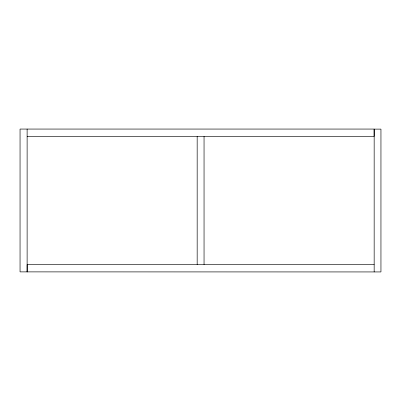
<?xml version="1.0" encoding="UTF-8"?>
<svg xmlns="http://www.w3.org/2000/svg" width="401" height="401" viewBox="0 0 401 401"><rect width="100%" height="100%" fill="white"/><g stroke="black" fill="none" stroke-linecap="round" stroke-linejoin="round"><path stroke-width="0.6" d="M27.123 136.415L374.138 136.415L374.138 129.062L20.05 129.062L20.05 271.883L380.95 271.938L380.95 129.117L374.163 129.117L374.163 271.938M374.163 264.585L27.148 264.585L27.148 271.938M204.049 136.415L204.049 264.585M197.172 136.415L197.172 264.585M27.123 129.062L27.123 271.883"/></g></svg>
